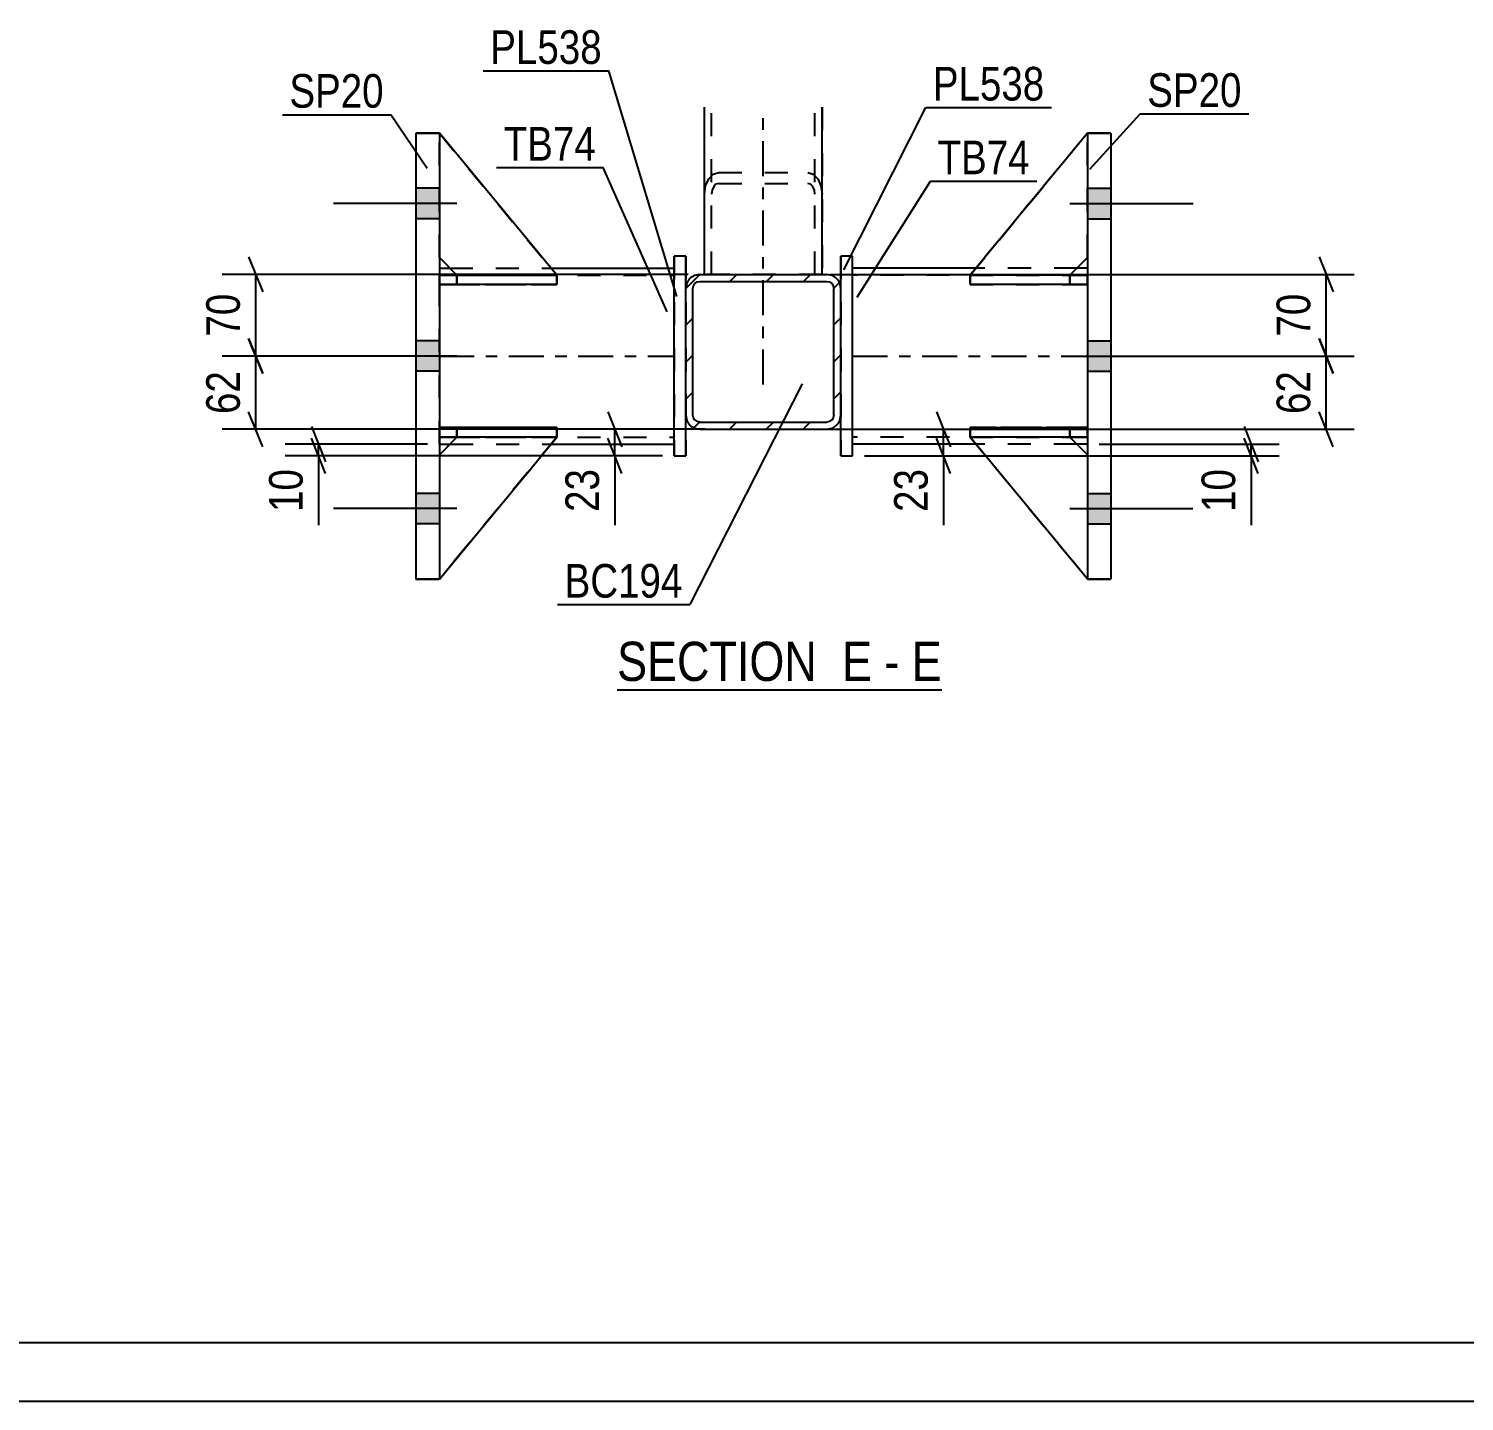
# Model space of a CAD drawing. Header units: millimetres. Extents: x -78 to 763, y -439 to 155.
# Drawn here: x 141.7 to 263.9, y -438.6 to -321.6 of the extents above; entities that cross this region are included whole.
import ezdxf

# ---------------------------------------------------------------- set-up
doc = ezdxf.new("R2010")
doc.units = ezdxf.units.MM
doc.linetypes.add('DXK_LINE_DOT2', pattern=[3.9198, 1.9599, -1.9599])
doc.linetypes.add('DXK_LINE_DOT3', pattern=[5.9187, 2.979, -0.9799, 0.9799, -0.9799])
doc.styles.add('Arial Narrow', font='ARIALN.TTF', dxfattribs={"height": 0.2})

# ---------------------------------------------------------------- blocks, each defined once
blk = doc.blocks.new('Unknown-800830732-18 - 15067')
at = {"color": 6, "linetype": 'Continuous'}
blk.add_line((191.77, -377.95), (219.42, -377.95), dxfattribs=at)
at = {"color": 0, "linetype": 'Continuous'}
for points in [[(209.88, -377.2), (209.88, -373.7), (191.77, -373.7), (191.77, -377.2)], [(213.49, -377.2), (213.49, -373.7), (210.93, -373.7), (210.93, -377.2)], [(215.81, -377.2), (215.81, -373.7), (214.54, -373.7), (214.54, -377.2)], [(219.42, -377.2), (219.42, -373.7), (216.86, -373.7), (216.86, -377.2)]]:
    blk.add_wipeout(points, dxfattribs=at)
at = {"color": 7, "linetype": 'Continuous', "style": 'Arial Narrow'}
for s, p in [('SECTION ', (191.77, -377.2)), ('E', (210.93, -377.2)), ('E', (216.86, -377.2)), ('-', (214.54, -377.2))]:
    blk.add_text(s, height=3.34, dxfattribs=at).set_placement(p)
blk = doc.blocks.new('Unknown-800830732-1133')
at = {"color": 5, "linetype": 'Continuous'}
for p, q in [((-73.47, -433.57), (757.53, -433.57)), ((-78.47, -438.57), (762.53, -438.57))]:
    blk.add_line(p, q, dxfattribs=at)
blk = doc.blocks.new('Part-800830732-15094 - 15067')
at = {"color": 7, "linetype": 'DXK_LINE_DOT2'}
for p, q in [((221.83, -356.43), (230.33, -356.43)), ((231.83, -368.52), (221.83, -356.43)), ((221.83, -356.43), (221.83, -356.43)), ((230.33, -356.43), (221.83, -356.43)), ((221.83, -356.43), (231.83, -368.52)), ((230.33, -356.43), (231.83, -357.93)), ((230.33, -356.43), (230.33, -356.43)), ((231.83, -357.93), (230.33, -356.43)), ((231.83, -357.93), (231.83, -368.52))]:
    blk.add_line(p, q, dxfattribs=at)
blk = doc.blocks.new('Part-800830732-15070 - 15067')
at = {"color": 7, "linetype": 'DXK_LINE_DOT2'}
for p, q in [((199.22, -342.56), (199.22, -328.31)), ((199.82, -342.56), (199.82, -328.31)), ((208.62, -342.56), (208.62, -328.31)), ((209.22, -328.31), (209.22, -342.56)), ((209.22, -342.56), (199.22, -342.56))]:
    blk.add_line(p, q, dxfattribs=at)
at = {"color": 7, "linetype": 'DXK_LINE_DOT3'}
blk.add_line((204.22, -351.95), (204.22, -328.31), dxfattribs=at)
blk = doc.blocks.new('Part-800830732-15071 - 15067')
at = {"color": 2, "linetype": 'Continuous'}
for p, q in [((199.22, -342.56), (199.22, -328.31)), ((209.22, -342.56), (209.22, -328.31))]:
    blk.add_line(p, q, dxfattribs=at)
at = {"color": 7, "linetype": 'DXK_LINE_DOT2'}
for p, q in [((199.82, -342.56), (199.82, -328.31)), ((208.62, -342.56), (208.62, -328.31)), ((199.31, -335.03), (199.57, -334.42)), ((199.57, -334.42), (199.96, -334.02)), ((199.96, -334.02), (200.42, -333.88)), ((200.19, -334.88), (200, -335.08)), ((200.42, -334.81), (200.19, -334.88)), ((200.42, -333.88), (208.02, -333.88)), ((200.42, -334.81), (208.02, -334.81)), ((208.02, -333.88), (208.48, -334.02)), ((208.25, -334.88), (208.02, -334.81)), ((208.45, -335.08), (208.25, -334.88)), ((208.48, -334.02), (208.87, -334.42)), ((208.87, -334.42), (209.13, -335.03)), ((199.22, -335.74), (199.31, -335.03)), ((199.87, -335.38), (199.82, -335.74)), ((200, -335.08), (199.87, -335.38)), ((208.58, -335.38), (208.45, -335.08)), ((208.62, -335.74), (208.58, -335.38)), ((209.13, -335.03), (209.22, -335.74)), ((209.22, -342.56), (199.22, -342.56))]:
    blk.add_line(p, q, dxfattribs=at)
blk = doc.blocks.new('Part-800830732-15081 - 15067')
at = {"linetype": 'Continuous'}
h = blk.add_hatch(dxfattribs=at)
h.set_pattern_fill('', scale=0.7, style=0, pattern_type=0)
h.set_pattern_definition([(45, (198.8214, -342.5555), (-1.57154, 1.57154), [])])
h.paths.add_polyline_path([(209.62, -342.56), (198.82, -342.56), (198.36, -342.65), (197.97, -342.91), (197.71, -343.3), (197.62, -343.76), (197.62, -354.56), (197.71, -355.01), (197.97, -355.4), (198.36, -355.66), (198.82, -355.76), (209.62, -355.76), (210.08, -355.66), (210.47, -355.4), (210.73, -355.01), (210.82, -354.56), (210.82, -343.76), (210.73, -343.3), (210.47, -342.91), (210.08, -342.65)])
h.paths.add_polyline_path([(210.18, -343.53), (210.22, -343.76), (210.22, -354.56), (210.18, -354.79), (210.05, -354.98), (209.85, -355.11), (209.62, -355.16), (198.82, -355.16), (198.59, -355.11), (198.4, -354.98), (198.27, -354.79), (198.22, -354.56), (198.22, -343.76), (198.27, -343.53), (198.4, -343.33), (198.59, -343.2), (198.82, -343.16), (209.62, -343.16), (209.85, -343.2), (210.05, -343.33)])
at = {"color": 2, "linetype": 'Continuous'}
for p, q in [((197.71, -343.3), (197.62, -343.76)), ((198.22, -343.76), (198.27, -343.53)), ((198.27, -343.53), (198.4, -343.33)), ((198.82, -342.56), (198.36, -342.65)), ((198.4, -343.33), (198.59, -343.2)), ((198.59, -343.2), (198.82, -343.16)), ((198.82, -342.56), (209.62, -342.56)), ((198.82, -343.16), (209.62, -343.16)), ((210.08, -342.65), (209.62, -342.56)), ((209.62, -343.16), (209.85, -343.2)), ((209.85, -343.2), (210.05, -343.33)), ((210.05, -343.33), (210.18, -343.53)), ((210.18, -343.53), (210.22, -343.76)), ((210.82, -343.76), (210.73, -343.3)), ((197.62, -354.56), (197.62, -343.76)), ((198.22, -354.56), (198.22, -343.76)), ((210.22, -354.56), (210.22, -343.76)), ((210.82, -354.56), (210.82, -343.76)), ((197.62, -354.56), (197.71, -355.01)), ((198.27, -354.79), (198.22, -354.56)), ((210.22, -354.56), (210.18, -354.79)), ((210.73, -355.01), (210.82, -354.56)), ((198.4, -354.98), (198.27, -354.79)), ((198.36, -355.66), (198.82, -355.76)), ((198.59, -355.11), (198.4, -354.98)), ((198.82, -355.16), (198.59, -355.11)), ((198.82, -355.16), (209.62, -355.16)), ((198.82, -355.76), (209.62, -355.76)), ((209.85, -355.11), (209.62, -355.16)), ((209.62, -355.76), (210.08, -355.66)), ((210.05, -354.98), (209.85, -355.11)), ((210.18, -354.79), (210.05, -354.98))]:
    blk.add_line(p, q, dxfattribs=at)
at = {"color": 7, "linetype": 'DXK_LINE_DOT3'}
blk.add_line((204.22, -349.16), (204.22, -349.16), dxfattribs=at)
at = {"color": 2, "linetype": 'Continuous'}
for centre, start, end in [((198.82, -343.76), 112.5, 157.5), ((209.62, -343.76), 22.5, 67.5), ((198.82, -354.56), 202.5, 247.5), ((209.62, -354.56), 292.5, 337.5)]:
    blk.add_arc(centre, 1.2, start, end, dxfattribs=at)
blk = doc.blocks.new('Part-800830732-15090 - 15067')
at = {"color": 2, "linetype": 'Continuous'}
for p, q in [((222.33, -342.02), (211.83, -342.02)), ((231.83, -342.02), (230.94, -342.02)), ((222.31, -357.02), (211.83, -357.02)), ((231.83, -357.02), (230.92, -357.02))]:
    blk.add_line(p, q, dxfattribs=at)
at = {"color": 7, "linetype": 'DXK_LINE_DOT2'}
for p, q in [((211.83, -357.02), (211.83, -342.02)), ((230.94, -342.02), (222.33, -342.02)), ((231.83, -342.02), (231.83, -357.02)), ((231.83, -342.62), (211.83, -342.62)), ((231.83, -356.42), (211.83, -356.42)), ((230.92, -357.02), (222.31, -357.02))]:
    blk.add_line(p, q, dxfattribs=at)
at = {"color": 7, "linetype": 'DXK_LINE_DOT3'}
blk.add_line((211.83, -349.52), (231.83, -349.52), dxfattribs=at)
blk = doc.blocks.new('Part-800830732-15091 - 15067')
at = {"color": 2, "linetype": 'Continuous'}
for p, q in [((210.83, -358.02), (210.83, -341.02)), ((211.83, -341.02), (210.83, -341.02)), ((211.83, -358.02), (211.83, -341.02)), ((210.83, -358.02), (211.83, -358.02))]:
    blk.add_line(p, q, dxfattribs=at)
at = {"color": 7, "linetype": 'DXK_LINE_DOT2'}
for p, q in [((210.83, -341.02), (210.83, -358.02)), ((211.83, -358.02), (211.83, -341.02))]:
    blk.add_line(p, q, dxfattribs=at)
blk = doc.blocks.new('Part-800830732-15092 - 15067')
at = {"color": 2, "linetype": 'Continuous'}
for p, q in [((196.63, -358.02), (196.63, -341.02)), ((197.63, -341.02), (196.63, -341.02)), ((197.63, -343.73), (197.63, -341.02)), ((197.63, -358.02), (197.63, -354.58)), ((196.63, -358.02), (197.63, -358.02))]:
    blk.add_line(p, q, dxfattribs=at)
at = {"color": 7, "linetype": 'DXK_LINE_DOT2'}
for p, q in [((196.63, -341.02), (196.63, -358.02)), ((197.63, -341.02), (197.63, -358.02)), ((197.63, -354.58), (197.63, -343.73))]:
    blk.add_line(p, q, dxfattribs=at)
blk = doc.blocks.new('Part-800830732-15093 - 15067')
at = {"color": 2, "linetype": 'Continuous'}
for p, q in [((176.63, -342.02), (177.52, -342.02)), ((186.12, -342.02), (196.63, -342.02)), ((176.63, -357.02), (177.54, -357.02)), ((186.14, -357.02), (196.63, -357.02))]:
    blk.add_line(p, q, dxfattribs=at)
at = {"color": 7, "linetype": 'DXK_LINE_DOT2'}
for p, q in [((176.63, -357.02), (176.63, -342.02)), ((177.52, -342.02), (186.12, -342.02)), ((196.63, -357.02), (196.63, -342.02)), ((176.63, -342.62), (196.63, -342.62)), ((176.63, -356.42), (196.63, -356.42)), ((177.54, -357.02), (186.14, -357.02))]:
    blk.add_line(p, q, dxfattribs=at)
at = {"color": 7, "linetype": 'DXK_LINE_DOT3'}
blk.add_line((176.63, -349.52), (196.63, -349.52), dxfattribs=at)
blk = doc.blocks.new('Part-800830732-15095 - 15067')
at = {"color": 2, "linetype": 'Continuous'}
for p, q in [((221.83, -356.43), (221.83, -356.43)), ((230.33, -356.43), (221.83, -356.43)), ((231.83, -368.52), (221.83, -356.43)), ((230.33, -356.43), (230.33, -356.43)), ((231.83, -357.93), (230.33, -356.43))]:
    blk.add_line(p, q, dxfattribs=at)
at = {"color": 7, "linetype": 'DXK_LINE_DOT2'}
for p, q in [((221.83, -356.43), (230.33, -356.43)), ((231.83, -368.52), (221.83, -356.43)), ((230.33, -356.43), (231.83, -357.93)), ((231.83, -357.93), (231.83, -368.52))]:
    blk.add_line(p, q, dxfattribs=at)
blk = doc.blocks.new('Part-800830732-15111 - 15067')
at = {"color": 2, "linetype": 'Continuous'}
for p, q in [((174.63, -330.52), (174.63, -330.52)), ((174.63, -330.52), (176.63, -330.52)), ((174.63, -330.52), (174.63, -368.52)), ((176.63, -330.52), (176.63, -330.52)), ((176.63, -330.52), (176.63, -368.52)), ((174.63, -368.52), (174.63, -368.52)), ((176.63, -368.52), (174.63, -368.52)), ((176.63, -368.52), (176.63, -368.52))]:
    blk.add_line(p, q, dxfattribs=at)
at = {"color": 7, "linetype": 'DXK_LINE_DOT2'}
for p, q in [((176.63, -330.52), (174.63, -330.52)), ((174.63, -330.52), (174.63, -368.52)), ((176.63, -330.52), (176.63, -368.52)), ((174.63, -368.52), (176.63, -368.52))]:
    blk.add_line(p, q, dxfattribs=at)
blk = doc.blocks.new('Part-800830732-15096 - 15067')
at = {"color": 7, "linetype": 'DXK_LINE_DOT2'}
for p, q in [((231.83, -330.52), (221.83, -342.63)), ((221.83, -342.63), (231.83, -330.52)), ((231.83, -341.13), (231.83, -330.52)), ((230.33, -342.63), (231.83, -341.13)), ((230.33, -342.63), (231.83, -341.13)), ((221.83, -342.63), (230.33, -342.63)), ((221.83, -342.63), (221.83, -342.63)), ((230.33, -342.63), (221.83, -342.63)), ((230.33, -342.63), (230.33, -342.63))]:
    blk.add_line(p, q, dxfattribs=at)
blk = doc.blocks.new('Part-800830732-15097 - 15067')
at = {"color": 2, "linetype": 'Continuous'}
for p, q in [((231.83, -330.52), (221.83, -342.63)), ((230.34, -342.62), (231.83, -341.13)), ((223.07, -342.63), (221.83, -342.63)), ((221.83, -342.63), (221.83, -342.63))]:
    blk.add_line(p, q, dxfattribs=at)
at = {"color": 7, "linetype": 'DXK_LINE_DOT2'}
for p, q in [((221.83, -342.63), (231.83, -330.52)), ((231.83, -341.13), (231.83, -330.52)), ((230.33, -342.63), (231.83, -341.13)), ((230.33, -342.63), (221.83, -342.63)), ((230.33, -342.63), (223.07, -342.63)), ((230.33, -342.63), (230.34, -342.62)), ((230.33, -342.63), (230.33, -342.63))]:
    blk.add_line(p, q, dxfattribs=at)
blk = doc.blocks.new('Part-800830732-15105 - 15067')
at = {"color": 2, "linetype": 'Continuous'}
for p, q in [((186.63, -342.63), (176.63, -330.52)), ((178.12, -342.62), (176.63, -341.13)), ((185.38, -342.63), (186.63, -342.63)), ((186.63, -342.63), (186.63, -342.63))]:
    blk.add_line(p, q, dxfattribs=at)
at = {"color": 7, "linetype": 'DXK_LINE_DOT2'}
for p, q in [((176.63, -341.13), (176.63, -330.52)), ((176.63, -330.52), (186.63, -342.63)), ((178.13, -342.63), (176.63, -341.13)), ((178.13, -342.63), (178.12, -342.62)), ((186.63, -342.63), (178.13, -342.63)), ((178.13, -342.63), (178.13, -342.63)), ((178.13, -342.63), (185.38, -342.63))]:
    blk.add_line(p, q, dxfattribs=at)
blk = doc.blocks.new('Part-800830732-15098 - 15067')
at = {"color": 7, "linetype": 'DXK_LINE_DOT2'}
for p, q in [((221.83, -356.42), (221.83, -355.62)), ((221.83, -355.62), (230.33, -355.62)), ((231.83, -355.62), (221.83, -355.62)), ((230.33, -356.42), (230.33, -355.62)), ((230.33, -355.62), (231.83, -355.62)), ((231.83, -356.42), (231.83, -355.62)), ((231.83, -356.42), (231.83, -355.62)), ((231.83, -355.62), (231.83, -355.62)), ((230.33, -356.42), (221.83, -356.42)), ((221.83, -356.42), (231.83, -356.42)), ((231.83, -356.42), (230.33, -356.42)), ((231.83, -356.42), (231.83, -356.42))]:
    blk.add_line(p, q, dxfattribs=at)
blk = doc.blocks.new('Part-800830732-15099 - 15067')
at = {"color": 7, "linetype": 'DXK_LINE_DOT2'}
for p, q in [((221.83, -343.42), (221.83, -342.62)), ((221.83, -342.62), (230.33, -342.62)), ((231.83, -342.62), (221.83, -342.62)), ((230.33, -343.42), (221.83, -343.42)), ((221.83, -343.42), (231.83, -343.42)), ((230.33, -343.42), (230.33, -342.62)), ((230.33, -342.62), (231.83, -342.62)), ((231.83, -343.42), (230.33, -343.42)), ((231.83, -343.42), (231.83, -342.62)), ((231.83, -343.42), (231.83, -342.62)), ((231.83, -342.62), (231.83, -342.62)), ((231.83, -343.42), (231.83, -343.42))]:
    blk.add_line(p, q, dxfattribs=at)
blk = doc.blocks.new('Part-800830732-15100 - 15067')
at = {"color": 2, "linetype": 'Continuous'}
for p, q in [((221.83, -355.62), (231.83, -355.62)), ((221.83, -355.62), (221.83, -356.42)), ((231.83, -355.62), (231.83, -355.62)), ((231.83, -355.62), (231.83, -356.42)), ((231.83, -356.42), (221.83, -356.42)), ((231.83, -356.42), (231.83, -356.42))]:
    blk.add_line(p, q, dxfattribs=at)
at = {"color": 7, "linetype": 'DXK_LINE_DOT2'}
for p, q in [((230.33, -355.62), (221.83, -355.62)), ((231.83, -355.62), (230.33, -355.62)), ((230.33, -355.62), (230.33, -356.42)), ((231.83, -355.62), (231.83, -356.42)), ((221.83, -356.42), (230.33, -356.42)), ((230.33, -356.42), (231.83, -356.42))]:
    blk.add_line(p, q, dxfattribs=at)
blk = doc.blocks.new('Part-800830732-15101 - 15067')
at = {"color": 2, "linetype": 'Continuous'}
for p, q in [((221.83, -342.62), (221.83, -342.62)), ((221.83, -342.62), (221.83, -343.42)), ((231.83, -343.42), (221.83, -343.42)), ((231.83, -342.62), (223.07, -342.62)), ((231.83, -342.62), (231.83, -342.62)), ((231.83, -342.62), (231.83, -343.42)), ((231.83, -343.42), (231.83, -343.42))]:
    blk.add_line(p, q, dxfattribs=at)
at = {"color": 7, "linetype": 'DXK_LINE_DOT2'}
for p, q in [((223.07, -342.62), (221.83, -342.62)), ((230.33, -342.62), (221.83, -342.62)), ((221.83, -343.42), (230.33, -343.42)), ((230.33, -342.62), (231.83, -342.62)), ((230.33, -342.62), (230.33, -343.42)), ((230.33, -343.42), (231.83, -343.42)), ((231.83, -342.62), (231.83, -343.42))]:
    blk.add_line(p, q, dxfattribs=at)
blk = doc.blocks.new('Part-800830732-15109 - 15067')
at = {"color": 2, "linetype": 'Continuous'}
for p, q in [((176.63, -343.42), (176.63, -342.62)), ((176.63, -342.62), (185.38, -342.62)), ((186.63, -343.42), (176.63, -343.42)), ((176.63, -343.42), (176.63, -343.42)), ((186.63, -342.62), (186.62, -342.62)), ((186.63, -343.42), (186.63, -342.62))]:
    blk.add_line(p, q, dxfattribs=at)
at = {"color": 7, "linetype": 'DXK_LINE_DOT2'}
for p, q in [((178.13, -342.62), (176.63, -342.62)), ((176.63, -343.42), (178.13, -343.42)), ((178.13, -343.42), (178.13, -342.62)), ((178.13, -342.62), (186.62, -342.62)), ((178.13, -343.42), (186.63, -343.42))]:
    blk.add_line(p, q, dxfattribs=at)
blk = doc.blocks.new('Part-800830732-15102 - 15067')
at = {"color": 7, "linetype": 'DXK_LINE_DOT2'}
for p, q in [((178.13, -356.43), (176.63, -357.93)), ((176.63, -368.52), (186.63, -356.43)), ((176.63, -357.93), (178.13, -356.43)), ((186.63, -356.43), (176.63, -368.52)), ((186.63, -356.43), (178.13, -356.43)), ((178.13, -356.43), (178.13, -356.43)), ((178.13, -356.43), (186.63, -356.43)), ((186.63, -356.43), (186.63, -356.43)), ((176.63, -357.93), (176.63, -368.52))]:
    blk.add_line(p, q, dxfattribs=at)
blk = doc.blocks.new('Part-800830732-15103 - 15067')
at = {"color": 2, "linetype": 'Continuous'}
for p, q in [((178.13, -356.43), (176.63, -357.93)), ((176.63, -368.52), (186.63, -356.43)), ((186.63, -356.43), (178.13, -356.43)), ((178.13, -356.43), (178.13, -356.43)), ((186.63, -356.43), (186.63, -356.43))]:
    blk.add_line(p, q, dxfattribs=at)
at = {"color": 7, "linetype": 'DXK_LINE_DOT2'}
for p, q in [((176.63, -357.93), (178.13, -356.43)), ((176.63, -368.52), (186.63, -356.43)), ((178.13, -356.43), (186.63, -356.43)), ((176.63, -357.93), (176.63, -368.52))]:
    blk.add_line(p, q, dxfattribs=at)
blk = doc.blocks.new('Part-800830732-15104 - 15067')
at = {"color": 7, "linetype": 'DXK_LINE_DOT2'}
for p, q in [((176.63, -341.13), (176.63, -330.52)), ((176.63, -330.52), (186.63, -342.63)), ((176.63, -330.52), (186.63, -342.63)), ((178.13, -342.63), (176.63, -341.13)), ((178.13, -342.63), (176.63, -341.13)), ((186.63, -342.63), (178.13, -342.63)), ((178.13, -342.63), (178.13, -342.63)), ((178.13, -342.63), (186.63, -342.63)), ((186.63, -342.63), (186.63, -342.63))]:
    blk.add_line(p, q, dxfattribs=at)
blk = doc.blocks.new('Part-800830732-15106 - 15067')
at = {"color": 7, "linetype": 'DXK_LINE_DOT2'}
for p, q in [((176.63, -355.62), (178.13, -355.62)), ((186.63, -355.62), (176.63, -355.62)), ((176.63, -355.62), (176.63, -355.62)), ((176.63, -355.62), (176.63, -356.42)), ((176.63, -355.62), (176.63, -356.42)), ((178.13, -355.62), (186.63, -355.62)), ((178.13, -355.62), (178.13, -356.42)), ((186.63, -355.62), (186.63, -356.42)), ((178.13, -356.42), (176.63, -356.42)), ((176.63, -356.42), (186.63, -356.42)), ((176.63, -356.42), (176.63, -356.42)), ((186.63, -356.42), (178.13, -356.42))]:
    blk.add_line(p, q, dxfattribs=at)
blk = doc.blocks.new('Part-800830732-15107 - 15067')
at = {"color": 7, "linetype": 'DXK_LINE_DOT2'}
for p, q in [((176.63, -342.62), (178.13, -342.62)), ((186.63, -342.62), (176.63, -342.62)), ((176.63, -342.62), (176.63, -342.62)), ((176.63, -342.62), (176.63, -343.42)), ((176.63, -342.62), (176.63, -343.42)), ((178.13, -343.42), (176.63, -343.42)), ((176.63, -343.42), (186.63, -343.42)), ((176.63, -343.42), (176.63, -343.42)), ((178.13, -342.62), (186.63, -342.62)), ((178.13, -342.62), (178.13, -343.42)), ((186.63, -343.42), (178.13, -343.42)), ((186.63, -342.62), (186.63, -343.42))]:
    blk.add_line(p, q, dxfattribs=at)
blk = doc.blocks.new('Part-800830732-15108 - 15067')
at = {"color": 2, "linetype": 'Continuous'}
for p, q in [((176.63, -356.42), (176.63, -355.62)), ((186.63, -355.62), (176.63, -355.62)), ((186.63, -356.42), (186.63, -355.62)), ((186.63, -356.42), (176.63, -356.42)), ((176.63, -356.42), (176.63, -356.42))]:
    blk.add_line(p, q, dxfattribs=at)
at = {"color": 7, "linetype": 'DXK_LINE_DOT2'}
for p, q in [((178.13, -355.62), (176.63, -355.62)), ((178.13, -356.42), (178.13, -355.62)), ((186.63, -355.62), (178.13, -355.62)), ((176.63, -356.42), (178.13, -356.42)), ((178.13, -356.42), (186.63, -356.42))]:
    blk.add_line(p, q, dxfattribs=at)
blk = doc.blocks.new('Part-800830732-15110 - 15067')
at = {"color": 2, "linetype": 'Continuous'}
for p, q in [((231.83, -330.52), (233.83, -330.52)), ((231.83, -330.52), (231.83, -330.52)), ((231.83, -330.52), (231.83, -368.52)), ((233.83, -330.52), (233.83, -330.52)), ((233.83, -330.52), (233.83, -368.52)), ((233.83, -368.52), (231.83, -368.52)), ((231.83, -368.52), (231.83, -368.52)), ((233.83, -368.52), (233.83, -368.52))]:
    blk.add_line(p, q, dxfattribs=at)
at = {"color": 7, "linetype": 'DXK_LINE_DOT2'}
for p, q in [((233.83, -330.52), (231.83, -330.52)), ((231.83, -330.52), (231.83, -368.52)), ((233.83, -330.52), (233.83, -368.52)), ((231.83, -368.52), (233.83, -368.52))]:
    blk.add_line(p, q, dxfattribs=at)
blk = doc.blocks.new('Bolt-800830732-15188 - 15067')
at = {"linetype": 'Continuous'}
for points in [[(233.83, -337.82), (233.83, -335.22), (231.83, -335.22), (231.83, -337.82)], [(233.83, -337.82), (233.83, -335.22), (231.83, -335.22), (231.83, -337.82)], [(233.83, -337.82), (233.83, -335.22), (231.83, -335.22), (231.83, -337.82)], [(233.83, -350.82), (233.83, -348.22), (231.83, -348.22), (231.83, -350.82)], [(233.83, -350.82), (233.83, -348.22), (231.83, -348.22), (231.83, -350.82)], [(233.83, -363.82), (233.83, -361.22), (231.83, -361.22), (231.83, -363.82)], [(233.83, -363.82), (233.83, -361.22), (231.83, -361.22), (231.83, -363.82)], [(233.83, -363.82), (233.83, -361.22), (231.83, -361.22), (231.83, -363.82)]]:
    blk.add_hatch(color=1, dxfattribs=at).paths.add_polyline_path(points)
at = {"color": 1, "linetype": 'Continuous'}
for p, q in [((231.83, -335.22), (233.83, -335.22)), ((231.83, -335.22), (233.83, -335.22)), ((231.83, -335.22), (233.83, -335.22)), ((230.33, -336.52), (240.83, -336.52)), ((230.33, -336.52), (240.83, -336.52)), ((230.33, -336.52), (240.83, -336.52)), ((231.83, -337.82), (233.83, -337.82)), ((231.83, -337.82), (233.83, -337.82)), ((231.83, -337.82), (233.83, -337.82)), ((231.83, -348.22), (233.83, -348.22)), ((231.83, -348.22), (233.83, -348.22)), ((230.33, -349.52), (240.83, -349.52)), ((230.33, -349.52), (240.83, -349.52)), ((231.83, -350.82), (233.83, -350.82)), ((231.83, -350.82), (233.83, -350.82)), ((231.83, -361.22), (233.83, -361.22)), ((231.83, -361.22), (233.83, -361.22)), ((231.83, -361.22), (233.83, -361.22)), ((230.33, -362.52), (240.83, -362.52)), ((230.33, -362.52), (240.83, -362.52)), ((230.33, -362.52), (240.83, -362.52)), ((231.83, -363.82), (233.83, -363.82)), ((231.83, -363.82), (233.83, -363.82)), ((231.83, -363.82), (233.83, -363.82))]:
    blk.add_line(p, q, dxfattribs=at)
blk = doc.blocks.new('Bolt-800830732-15189 - 15067')
at = {"linetype": 'Continuous'}
for points in [[(176.63, -337.82), (176.63, -335.22), (174.63, -335.22), (174.63, -337.82)], [(176.63, -337.82), (176.63, -335.22), (174.63, -335.22), (174.63, -337.82)], [(176.63, -337.82), (176.63, -335.22), (174.63, -335.22), (174.63, -337.82)], [(176.63, -350.82), (176.63, -348.22), (174.63, -348.22), (174.63, -350.82)], [(176.63, -350.82), (176.63, -348.22), (174.63, -348.22), (174.63, -350.82)], [(176.63, -363.82), (176.63, -361.22), (174.63, -361.22), (174.63, -363.82)], [(176.63, -363.82), (176.63, -361.22), (174.63, -361.22), (174.63, -363.82)], [(176.63, -363.82), (176.63, -361.22), (174.63, -361.22), (174.63, -363.82)]]:
    blk.add_hatch(color=1, dxfattribs=at).paths.add_polyline_path(points)
at = {"color": 1, "linetype": 'Continuous'}
for p, q in [((176.63, -335.22), (174.63, -335.22)), ((176.63, -335.22), (174.63, -335.22)), ((176.63, -335.22), (174.63, -335.22)), ((178.13, -336.52), (167.63, -336.52)), ((178.13, -336.52), (167.63, -336.52)), ((178.13, -336.52), (167.63, -336.52)), ((176.63, -337.82), (174.63, -337.82)), ((176.63, -337.82), (174.63, -337.82)), ((176.63, -337.82), (174.63, -337.82)), ((176.63, -348.22), (174.63, -348.22)), ((176.63, -348.22), (174.63, -348.22)), ((178.13, -349.52), (167.63, -349.52)), ((178.13, -349.52), (167.63, -349.52)), ((176.63, -350.82), (174.63, -350.82)), ((176.63, -350.82), (174.63, -350.82)), ((176.63, -361.22), (174.63, -361.22)), ((176.63, -361.22), (174.63, -361.22)), ((176.63, -361.22), (174.63, -361.22)), ((178.13, -362.52), (167.63, -362.52)), ((178.13, -362.52), (167.63, -362.52)), ((178.13, -362.52), (167.63, -362.52)), ((176.63, -363.82), (174.63, -363.82)), ((176.63, -363.82), (174.63, -363.82)), ((176.63, -363.82), (174.63, -363.82))]:
    blk.add_line(p, q, dxfattribs=at)
blk = doc.blocks.new('StraightDimension-800830732-15623 - 15067')
at = {"color": 7, "linetype": 'Continuous'}
for p, q in [((251.55, -348.02), (252.75, -351.02)), ((239.6, -349.52), (254.55, -349.52)), ((252.15, -355.76), (252.15, -349.52)), ((252.75, -357.26), (251.55, -354.26)), ((209.24, -355.76), (254.55, -355.76))]:
    blk.add_line(p, q, dxfattribs=at)
at = {"color": 0}
blk.add_wipeout([(251.4, -350.21), (247.2, -350.21), (247.2, -355.06), (251.4, -355.06)], dxfattribs=at)
at = {"color": 3, "style": 'Arial Narrow'}
blk.add_text('62', height=2.863, rotation=90.0002, dxfattribs=at).set_placement((250.8, -354.46))
blk = doc.blocks.new('StraightDimension-800830732-15691 - 15067')
at = {"color": 7, "linetype": 'Continuous'}
for p, q in [((218.97, -354.26), (220.17, -357.26)), ((209.36, -355.76), (221.97, -355.76)), ((219.57, -358.02), (219.57, -355.76)), ((220.17, -359.52), (218.97, -356.52)), ((212.83, -358.02), (221.97, -358.02)), ((219.57, -358.02), (219.57, -363.92)), ((219.57, -358.02), (219.57, -363.92))]:
    blk.add_line(p, q, dxfattribs=at)
at = {"color": 0}
blk.add_wipeout([(218.82, -358.54), (214.62, -358.54), (214.62, -363.4), (218.82, -363.4)], dxfattribs=at)
at = {"color": 3, "style": 'Arial Narrow'}
blk.add_text('23', height=2.863, rotation=90.0002, dxfattribs=at).set_placement((218.22, -362.8))
blk = doc.blocks.new('StraightDimension-800830732-15702 - 15067')
at = {"color": 7, "linetype": 'Continuous'}
for p, q in [((165.74, -355.52), (166.94, -358.52)), ((166.94, -359.52), (165.74, -356.52)), ((175.63, -357.02), (163.49, -357.02)), ((195.63, -358.02), (163.49, -358.02)), ((166.34, -358.02), (166.34, -357.02)), ((166.34, -358.02), (166.34, -363.92)), ((166.34, -358.02), (166.34, -363.92))]:
    blk.add_line(p, q, dxfattribs=at)
at = {"color": 0}
blk.add_wipeout([(165.59, -358.54), (161.39, -358.54), (161.39, -363.4), (165.59, -363.4)], dxfattribs=at)
at = {"color": 3, "style": 'Arial Narrow'}
blk.add_text('10', height=2.863, rotation=90.0002, dxfattribs=at).set_placement((164.99, -362.8))
blk = doc.blocks.new('StraightDimension-800830732-15622 - 15067')
at = {"color": 7, "linetype": 'Continuous'}
for p, q in [((251.55, -341.06), (252.75, -344.06)), ((209.91, -342.56), (254.55, -342.56)), ((252.15, -349.52), (252.15, -342.56)), ((252.75, -351.02), (251.55, -348.02)), ((239.6, -349.52), (254.55, -349.52))]:
    blk.add_line(p, q, dxfattribs=at)
at = {"color": 0}
blk.add_wipeout([(251.4, -343.61), (247.2, -343.61), (247.2, -348.46), (251.4, -348.46)], dxfattribs=at)
at = {"color": 3, "style": 'Arial Narrow'}
blk.add_text('70', height=2.863, rotation=90.0002, dxfattribs=at).set_placement((250.8, -347.86))
blk = doc.blocks.new('StraightDimension-800830732-15651 - 15067')
at = {"color": 7, "linetype": 'Continuous'}
for p, q in [((160.39, -341.06), (161.59, -344.06)), ((197.82, -342.56), (158.14, -342.56)), ((160.99, -349.52), (160.99, -342.56)), ((161.59, -351.02), (160.39, -348.02)), ((168.37, -349.52), (158.14, -349.52))]:
    blk.add_line(p, q, dxfattribs=at)
at = {"color": 0}
blk.add_wipeout([(160.24, -343.61), (156.04, -343.61), (156.04, -348.46), (160.24, -348.46)], dxfattribs=at)
at = {"color": 3, "style": 'Arial Narrow'}
blk.add_text('70', height=2.863, rotation=90.0002, dxfattribs=at).set_placement((159.64, -347.86))
blk = doc.blocks.new('StraightDimension-800830732-15652 - 15067')
at = {"color": 7, "linetype": 'Continuous'}
for p, q in [((160.39, -348.02), (161.59, -351.02)), ((168.37, -349.52), (158.14, -349.52)), ((160.99, -355.76), (160.99, -349.52)), ((161.59, -357.26), (160.39, -354.26)), ((197.82, -355.76), (158.14, -355.76))]:
    blk.add_line(p, q, dxfattribs=at)
at = {"color": 0}
blk.add_wipeout([(160.24, -350.21), (156.04, -350.21), (156.04, -355.06), (160.24, -355.06)], dxfattribs=at)
at = {"color": 3, "style": 'Arial Narrow'}
blk.add_text('62', height=2.863, rotation=90.0002, dxfattribs=at).set_placement((159.64, -354.46))
blk = doc.blocks.new('StraightDimension-800830732-15680 - 15067')
at = {"color": 7, "linetype": 'Continuous'}
for p, q in [((190.98, -354.26), (192.18, -357.26)), ((199.27, -355.76), (188.73, -355.76)), ((191.58, -358.02), (191.58, -355.76)), ((192.18, -359.52), (190.98, -356.52)), ((195.63, -358.02), (188.73, -358.02)), ((191.58, -358.02), (191.58, -363.92)), ((191.58, -358.02), (191.58, -363.92))]:
    blk.add_line(p, q, dxfattribs=at)
at = {"color": 0}
blk.add_wipeout([(190.83, -358.54), (186.63, -358.54), (186.63, -363.4), (190.83, -363.4)], dxfattribs=at)
at = {"color": 3, "style": 'Arial Narrow'}
blk.add_text('23', height=2.863, rotation=90.0002, dxfattribs=at).set_placement((190.23, -362.8))
blk = doc.blocks.new('StraightDimension-800830732-15713 - 15067')
at = {"color": 7, "linetype": 'Continuous'}
for p, q in [((245.16, -355.52), (246.36, -358.52)), ((246.36, -359.52), (245.16, -356.52)), ((212.83, -358.02), (248.16, -358.02)), ((232.83, -357.02), (248.16, -357.02)), ((245.76, -358.02), (245.76, -357.02)), ((245.76, -358.02), (245.76, -363.92)), ((245.76, -358.02), (245.76, -363.92))]:
    blk.add_line(p, q, dxfattribs=at)
at = {"color": 0}
blk.add_wipeout([(245.01, -358.54), (240.81, -358.54), (240.81, -363.4), (245.01, -363.4)], dxfattribs=at)
at = {"color": 3, "style": 'Arial Narrow'}
blk.add_text('10', height=2.863, rotation=90.0002, dxfattribs=at).set_placement((244.41, -362.8))
blk = doc.blocks.new('Mark-800830732-15741 - 15067')
at = {"color": 0}
blk.add_wipeout([(171.9, -328.36), (171.9, -325.36), (163.86, -325.36), (163.86, -328.36)], dxfattribs=at)
blk.add_wipeout([(171.9, -328.36), (171.9, -325.36), (163.86, -325.36), (163.86, -328.36)], dxfattribs=at)
at = {"color": 30, "linetype": 'Continuous'}
for p in [(163.26, -328.96), (175.59, -333.54)]:
    blk.add_line(p, (172.5, -328.96), dxfattribs=at)
at = {"color": 3, "style": 'Arial Narrow'}
blk.add_text('SP20', height=2.863, dxfattribs=at).set_placement((163.86, -328.36))
blk = doc.blocks.new('Mark-800830732-15732 - 15067')
at = {"color": 0}
blk.add_wipeout([(190.47, -324.63), (190.47, -321.63), (180.97, -321.63), (180.97, -324.63)], dxfattribs=at)
blk.add_wipeout([(190.47, -324.63), (190.47, -321.63), (180.97, -321.63), (180.97, -324.63)], dxfattribs=at)
at = {"color": 30, "linetype": 'Continuous'}
for p in [(180.37, -325.23), (196.86, -344.45)]:
    blk.add_line(p, (191.07, -325.23), dxfattribs=at)
at = {"color": 3, "style": 'Arial Narrow'}
blk.add_text('PL538', height=2.863, dxfattribs=at).set_placement((180.97, -324.63))
blk = doc.blocks.new('Mark-800830732-15729 - 15067')
at = {"color": 0}
blk.add_wipeout([(228.17, -327.75), (228.17, -324.75), (218.66, -324.75), (218.66, -327.75)], dxfattribs=at)
blk.add_wipeout([(228.17, -327.75), (228.17, -324.75), (218.66, -324.75), (218.66, -327.75)], dxfattribs=at)
at = {"color": 30, "linetype": 'Continuous'}
for p, q in [((211.07, -342.18), (218.06, -328.35)), ((218.06, -328.35), (228.77, -328.35))]:
    blk.add_line(p, q, dxfattribs=at)
at = {"color": 3, "style": 'Arial Narrow'}
blk.add_text('PL538', height=2.863, dxfattribs=at).set_placement((218.66, -327.75))
blk = doc.blocks.new('Mark-800830732-15735 - 15067')
at = {"color": 0}
blk.add_wipeout([(189.97, -332.87), (189.97, -329.87), (182.11, -329.87), (182.11, -332.87)], dxfattribs=at)
blk.add_wipeout([(189.97, -332.87), (189.97, -329.87), (182.11, -329.87), (182.11, -332.87)], dxfattribs=at)
at = {"color": 30, "linetype": 'Continuous'}
for p in [(181.51, -333.47), (196.04, -345.74)]:
    blk.add_line(p, (190.57, -333.47), dxfattribs=at)
at = {"color": 3, "style": 'Arial Narrow'}
blk.add_text('TB74', height=2.863, dxfattribs=at).set_placement((182.11, -332.87))
blk = doc.blocks.new('Mark-800830732-15723 - 15067')
at = {"color": 0}
blk.add_wipeout([(197.35, -370.1), (197.35, -367.1), (187.3, -367.1), (187.3, -370.1)], dxfattribs=at)
blk.add_wipeout([(197.35, -370.1), (197.35, -367.1), (187.3, -367.1), (187.3, -370.1)], dxfattribs=at)
at = {"color": 30, "linetype": 'Continuous'}
for p in [(207.52, -351.88), (186.7, -370.7)]:
    blk.add_line(p, (197.95, -370.7), dxfattribs=at)
at = {"color": 3, "style": 'Arial Narrow'}
blk.add_text('BC194', height=2.863, dxfattribs=at).set_placement((187.3, -370.1))
blk = doc.blocks.new('Mark-800830732-15726 - 15067')
at = {"color": 0}
blk.add_wipeout([(226.92, -334.03), (226.92, -331.03), (219.06, -331.03), (219.06, -334.03)], dxfattribs=at)
blk.add_wipeout([(226.92, -334.03), (226.92, -331.03), (219.06, -331.03), (219.06, -334.03)], dxfattribs=at)
at = {"color": 30, "linetype": 'Continuous'}
for p, q in [((212.21, -344.51), (218.46, -334.63)), ((218.46, -334.63), (227.52, -334.63))]:
    blk.add_line(p, q, dxfattribs=at)
at = {"color": 3, "style": 'Arial Narrow'}
blk.add_text('TB74', height=2.863, dxfattribs=at).set_placement((219.06, -334.03))
blk = doc.blocks.new('Mark-800830732-15738 - 15067')
at = {"color": 0}
blk.add_wipeout([(244.96, -328.29), (244.96, -325.29), (236.92, -325.29), (236.92, -328.29)], dxfattribs=at)
blk.add_wipeout([(244.96, -328.29), (244.96, -325.29), (236.92, -325.29), (236.92, -328.29)], dxfattribs=at)
at = {"color": 30, "linetype": 'Continuous'}
for p, q in [((232.04, -333.6), (236.32, -328.89)), ((236.32, -328.89), (245.56, -328.89))]:
    blk.add_line(p, q, dxfattribs=at)
at = {"color": 3, "style": 'Arial Narrow'}
blk.add_text('SP20', height=2.863, dxfattribs=at).set_placement((236.92, -328.29))

msp = doc.modelspace()

# ---------------------------------------------------------------- block references
for name in ['Part-800830732-15070 - 15067', 'Part-800830732-15071 - 15067', 'Part-800830732-15111 - 15067', 'Part-800830732-15105 - 15067', 'Part-800830732-15104 - 15067', 'Part-800830732-15096 - 15067', 'Part-800830732-15097 - 15067', 'Part-800830732-15110 - 15067', 'Bolt-800830732-15189 - 15067', 'Bolt-800830732-15188 - 15067', 'Part-800830732-15092 - 15067', 'Part-800830732-15091 - 15067', 'Part-800830732-15093 - 15067', 'Part-800830732-15090 - 15067', 'Part-800830732-15109 - 15067', 'Part-800830732-15107 - 15067', 'Part-800830732-15081 - 15067', 'Part-800830732-15099 - 15067', 'Part-800830732-15101 - 15067', 'Part-800830732-15106 - 15067', 'Part-800830732-15108 - 15067', 'Part-800830732-15098 - 15067', 'Part-800830732-15100 - 15067', 'Part-800830732-15102 - 15067', 'Part-800830732-15103 - 15067', 'Part-800830732-15094 - 15067', 'Part-800830732-15095 - 15067', 'Unknown-800830732-18 - 15067']:
    msp.add_blockref(name, (0, 0))

# ---------------------------------------------------------------- next in the draw order: block references
msp.add_blockref('Unknown-800830732-1133', (0, 0))

# ---------------------------------------------------------------- next in the draw order: block references
for name in ['Mark-800830732-15741 - 15067', 'Mark-800830732-15738 - 15067', 'StraightDimension-800830732-15651 - 15067', 'StraightDimension-800830732-15623 - 15067', 'StraightDimension-800830732-15702 - 15067']:
    msp.add_blockref(name, (0, 0))

# ---------------------------------------------------------------- next in the draw order: block references
for name in ['Mark-800830732-15732 - 15067', 'StraightDimension-800830732-15622 - 15067', 'StraightDimension-800830732-15652 - 15067', 'StraightDimension-800830732-15691 - 15067']:
    msp.add_blockref(name, (0, 0))

# ---------------------------------------------------------------- next in the draw order: block references
for name in ['Mark-800830732-15729 - 15067', 'Mark-800830732-15735 - 15067', 'StraightDimension-800830732-15680 - 15067', 'StraightDimension-800830732-15713 - 15067']:
    msp.add_blockref(name, (0, 0))

# ---------------------------------------------------------------- next in the draw order: block references
for name in ['Mark-800830732-15726 - 15067', 'Mark-800830732-15723 - 15067']:
    msp.add_blockref(name, (0, 0))

doc.saveas('drawing.dxf')
